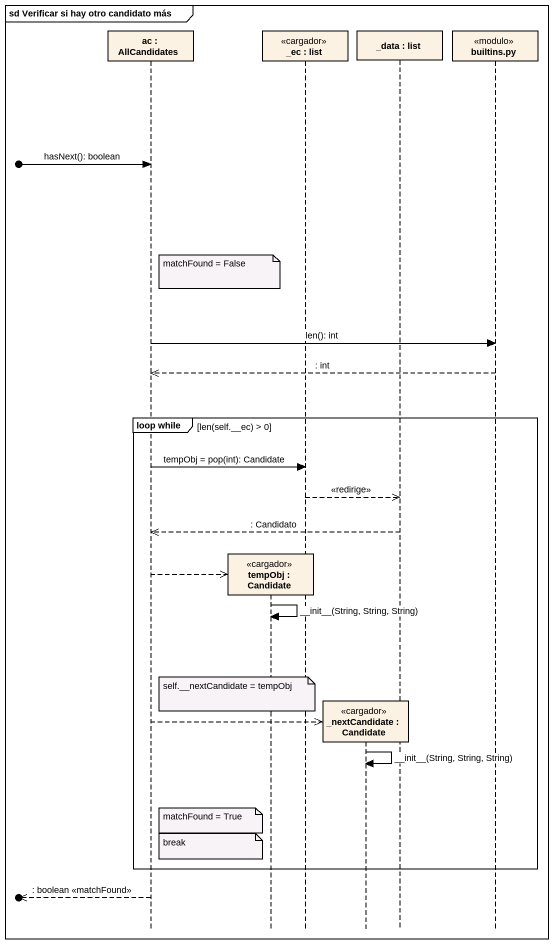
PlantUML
@startuml
mainframe sd Verificar si hay otro candidato más
hide footbox
participant "ac : AllCandidates" as ac
participant "tempObj : Candidate" as tempObj <<cargador>>
participant "_ec : list" as ec <<cargador>>
participant "_nextCandidate : Candidate" as nextCandidate <<cargador>>
participant "_data : list" as data
participant "builtins.py" as builtins_py <<modulo>>

[o-> ac : hasNext(): boolean
note over tempObj : matchFound = False
ac -> builtins_py : len(): int
builtins_py -->> ac : : int
group loop while [len(self.__ec) > 0]
  ac -> ec : tempObj = pop(int): Candidate
  ec -->> data : <<redirige>>
  data -->> ac : : Candidato
  ac -->> tempObj **
  tempObj -> tempObj : ~__init~__(String, String, String)
  note over tempObj : self.__nextCandidate = tempObj
  ac -->> nextCandidate **
  nextCandidate -> nextCandidate : ~__init~__(String, String, String)
  note right of ac : matchFound = True
  note right of ac : break
end
[o<<-- ac : : boolean <<matchFound>>
@enduml
